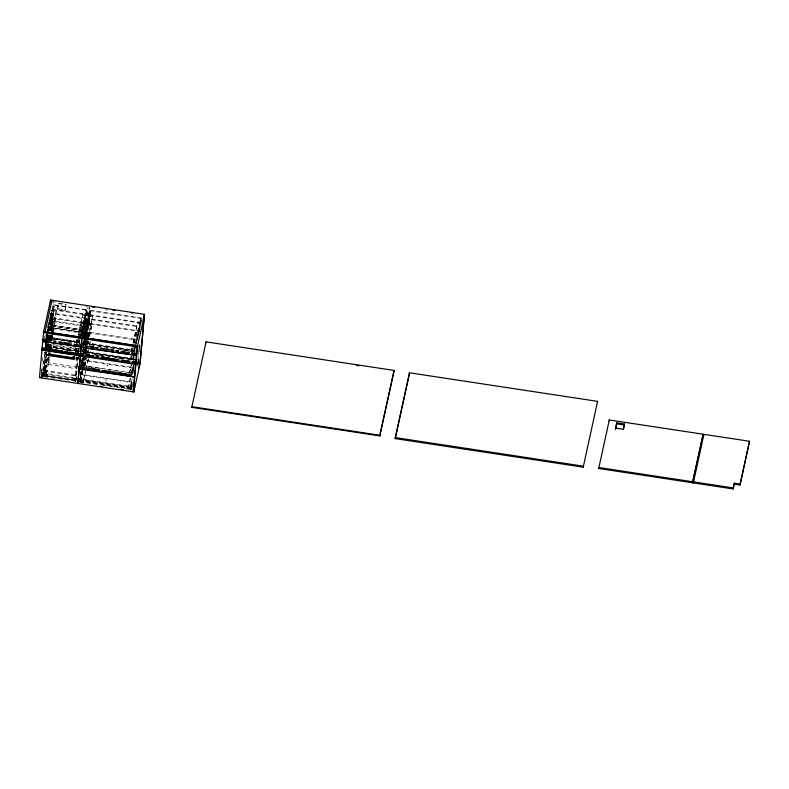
<?xml version="1.0" encoding="UTF-8"?>
<svg xmlns="http://www.w3.org/2000/svg" width="789" height="789" viewBox="0 0 789 789"><rect width="100%" height="100%" fill="white"/><g stroke="black" fill="none" stroke-linecap="round" stroke-linejoin="round"><path stroke-width="0.59" stroke-dasharray="3.94 2.96" d="M51.255 318.5L50.634 318.677L51.236 318.776M51.975 310.363L51.393 310.176L52.015 310.028M84.936 353.275L84.364 353.087L84.995 352.89M86.721 324.171L86.198 323.707L86.731 324.023M87.471 315.708L86.898 315.511L87.51 315.413M87.51 324.318L86.977 323.924L87.569 324.023M87.687 315.797L88.329 315.501M138.963 361.125L138.351 361.332L138.953 361.224M139.683 346.539L140.284 346.578M47.044 374.696L46.64 373.779L47.488 374.667M48.967 323.944L48.395 323.786L49.017 323.638M84.472 329.25L83.93 328.934L84.522 328.944M85.271 329.388L84.739 329.062L85.33 329.092M45.594 344.27L45.042 343.994L45.644 343.965M46.354 335.769L45.801 335.483L46.403 335.483M41.373 373.236L41.807 368.295M42.438 361.214L42.764 357.614M44.48 338.392L44.697 335.986M43.188 375.367L43.454 372.428L42.064 372.211L41.718 376.166L46.965 352.338M42.438 377.043L44.687 351.815M45.121 347.012L45.437 343.402M45.87 338.599L46.295 333.796M42.507 376.294L43.247 372.26L46.502 372.704L46.127 376.846L43.711 376.481M46.255 343.274L45.594 347.13L46.364 343.215M47.015 334.812L46.354 338.668L47.409 333.865M43.612 372.26L43.336 375.288L42.606 375.179L43.247 372.26M46.107 343.797L45.792 347.328L46.571 343.787M46.965 334.151L46.551 338.866L47.33 335.325M45.841 350.296L43.464 376.925L47.882 356.875M43.987 372.369L44.253 369.341L47.143 369.775L46.127 376.846M78.989 351.716L46.314 346.667L46.373 345.996L46.521 345.355L79.117 350.316M46.689 344.103L46.324 347.081L46.906 345.75M47.084 338.619L47.399 334.97M47.892 330.64L48.652 322.08M46.6 353.166L45.999 353.728L46.403 354.468M44.46 376.748L46.531 353.482L45.999 353.728M46.719 347.466L47.241 341.578M55.536 340.296L47.468 339.004L48.001 333.116M47.537 338.688L47.863 335.039M44.381 377.063L46.659 351.559M47.705 347.535L48.03 343.905M48.464 339.063L48.79 335.433L47.932 339.349M50.733 313.667L49.214 330.601L53.928 309.268M47.162 355.158L47.271 354.034M47.843 346.894L48.08 344.32M48.494 339.635L48.928 334.802M49.283 330.857L50.871 313.026M47.409 357.476L45.772 375.85L48.287 364.429L48.948 357.082M49.026 329.93L51.62 316.764L51.956 318.292L85.952 323.401L86.543 322.011L83.683 336.39M47.932 329.881L52.843 308.371L47.675 332.662M49.608 340.089L50.318 335.522M49.096 347.742L49.421 344.112M49.845 339.28L50.171 335.65M50.604 330.808L53.198 301.783M49.431 330.818L52.035 319.012L52.557 313.134L86.08 318.223L85.557 324.111L84.561 323.875M48.366 330.601L52.784 310.55L53.317 304.662L86.839 309.761L86.317 315.649M51.472 326.261L51.689 323.737L50.693 323.589L50.466 326.104L51.472 326.261L50.447 330.877M49.707 348.61L50.141 343.609M50.565 338.964L50.89 335.345M51.315 330.512L52.182 320.867L85.084 325.867L84.117 336.725L89.137 313.884L83.959 336.597M52.883 319.062L52.814 319.792L52.419 318.993M49.825 330.749L52.883 313.835L85.478 318.795M53.11 311.261L53.711 310.284M53.238 309.86L54.234 304.801L53.179 310.945M77.539 367.23L48.642 362.832L49.184 356.707M49.954 348.136L50.279 344.468M52.35 319.723L52.952 318.746M52.557 318.361L53.484 313.272L52.429 319.407M53.317 309.89L53.701 305.057M50.023 349.32L50.447 344.566M50.871 339.803L51.512 332.672M51.62 331.479L52.044 326.725L51.463 331.498M51.157 330.759L53.11 321.005L52.173 325.739M50.092 349.004L50.516 344.241M50.94 339.487L51.581 332.356M51.689 331.163L52.646 326.163L52.222 330.916M84.098 326.044L84.167 330.946L52.182 326.094L52.577 321.251M53.701 309.929L54.096 305.442L48.139 332.485M50.555 349.073L50.979 344.32L66.562 346.627M51.403 339.556L52.044 332.425M52.084 331.558L53.031 321.32M50.624 348.748L51.048 343.994M51.482 339.24L51.798 335.67M53.1 328.017L53.041 328.688L82.253 333.126L82.312 332.455L53.1 328.017L52.33 331.538M51.265 350.188L51.808 344.063M52.252 339.171L52.577 335.493M52.685 334.27L53.238 328.145L82.135 332.544L81.918 334.99M52.547 334.191L55.871 318.145L52.547 318.006M51.453 334.142L56.63 309.683L51.936 330.956M57.686 309.278L58.327 303.035L66.029 304.209L65.526 309.821L65.388 310.452L57.686 309.278L58.327 303.035M65.388 310.452L66.029 304.209M76.434 348.087L75.744 351.657L78.545 351.588M76.75 356.973L74.669 380.239L76.937 369.962M76.819 357.772L76.878 357.101M77.608 357.565L75.448 381.787L75.981 381.541M78.387 352.279L78.811 347.574M79.147 343.817L79.64 338.737M76.927 370.83L76.099 380.13L44.115 375.278L76.168 379.815M77.411 366.372L78.279 356.579M78.713 351.677L79.156 346.775M77.647 365.997L77.864 363.551M79.679 343.57L79.807 342.17L47.202 337.209M76.582 379.509L76.908 375.889M78.417 359.005L78.634 356.589M78.841 338.136L82.164 322.09L84.857 322.494L84.798 323.224M77.736 338.087L82.924 313.627L85.616 314.032L85.547 314.762M83.17 336.824L84.167 325.719M85.163 318.085L84.956 324.673L84.561 324.289M80.794 367.309L81.218 362.634M82.825 345.543L83.141 341.972M83.604 336.341L83.634 331.202M80.567 380.87L80.034 381.117L80.093 380.436L131.27 388.237L131.132 389.293L131.832 381.965L80.734 374.193L80.498 381.59M83.358 335.877L84.601 328.737L85.606 328.885L84.364 336.035M84.956 324.673L84.63 323.559M85.163 323.312L85.084 318.401M85.38 315.097L85.705 316.211L85.912 309.623L85.912 314.85L81.287 335.838M83.013 348.63L82.746 351.194L83.259 348.866M83.151 347.584L83.506 342.732L134.594 350.494M81.721 367.447L81.957 360.05M83.535 347.101L83.013 352.989L83.772 353.097M83.368 342.022L82.845 344.379L83.772 344.517L84.295 338.629M80.577 381.274L82.776 370.465M80.695 379.874L81.198 374.272M82.49 359.804L81.987 365.406L83.545 358.354M83.22 351.618L83.23 352.397M83.476 348.708L83.279 350.947L83.802 348.6M83.91 343.886L83.979 343.156M84.038 342.485L84.236 340.237M83.22 353.107L83.289 352.042L83.072 353.166M82.164 335.572L87.303 313.549L82.855 335.138M83.9 354.261L84.324 349.419M85.409 337.327L84.758 344.586L89.473 323.253L92.175 323.668L89.64 336.104M85.518 336.114L88.003 308.302M85.133 353.561L85.34 351.204L85.676 352.732M84.531 339.053L87.924 322.277L88.25 323.806L139.959 331.636M85.39 353.265L85.715 349.635M86.149 344.793L86.474 341.164M86.908 336.331L89.492 307.296L83.042 336.627M84.502 335.769L89.137 313.884M79.847 382.566L83.082 383.059L85.685 370.317M85.754 353.462L86.06 349.961M86.603 344.29L86.672 343.56M87.254 336.656L87.668 331.991L137.562 339.576M85.735 336.331L88.329 324.535L88.861 318.648L139.949 326.409L139.554 330.897M84.67 336.124L89.088 316.064L89.611 310.185L141.635 318.085L141.418 320.442M86.198 352.762L86.395 350.523M88.092 337.731L88.595 332.13L86.09 344.665M88.723 324.516L89.118 325.315L89.256 324.259L89.187 324.989M88.782 323.835L89.177 319.358L140.274 327.119M89.413 316.774L89.542 315.728L89.413 316.774L89.936 316.113M89.532 315.373L90.538 310.324L90.015 316.211L89.088 316.064M86.149 353.551L86.465 350.208M87.658 336.864L88.062 332.376M89.611 315.413L90.005 310.57M86.662 352.841L86.928 350.277M87.954 338.373L88.516 332.445M88.329 324.535L89.256 324.673L89.778 318.786L85.873 339.191M89.995 315.442L90.469 310.639M86.829 352.91L86.997 349.961M88.546 336.055L92.924 315.196L88.24 336.469M130.205 378.256L127.877 389.815L130.52 377.793M130.639 359.508L131.23 356.421M131.98 347.949L131.211 352.417L132.266 347.614M130.422 385.456L130.057 389.598L131.073 382.537L130.422 385.456L132.355 385.752M124.978 388.681L130.599 389.539L131.763 382.28M131.891 375.071L132.522 368.068M133.292 359.429L133.509 356.963M134.268 348.501L133.943 352.141L140.343 323.086M130.668 389.214L132.148 378.365M132.66 367.427L132.552 373.424M133.252 360.287L133.578 356.648M134.012 351.825L134.406 347.86M98.645 368.266L81.454 365.662L82.026 359.735L133.124 367.496L132.493 374.094L134.031 367.102M134.041 356.717L133.716 359.952L82.618 352.19M134.801 348.255L134.475 351.894L134.603 350.849L83.437 343.047L83.831 343.787M131.832 381.965L131.329 387.567L80.231 379.805M133.124 367.496L132.621 373.108L127.759 372.369M134.87 347.929L134.672 350.178L83.575 342.406M132.927 374.045L133.134 371.708M134.87 352.288L135.077 349.931M134.426 342.86L136.961 330.413L139.653 330.828M133.331 342.801L137.71 321.951L140.412 322.356L134.988 346.578M131.941 388.04L131.802 389.5L127.956 388.918M140.038 324.466L140.57 323.815M140.166 323.066L140.57 318.588L134.603 345.621M135.402 347.032L140.708 323.174L140.708 317.947L140.501 324.535L140.176 323.421M140.708 323.174L140.767 322.504L89.67 314.732L82.618 346.963M137.878 360.198L138.4 354.36M138.164 360.662L138.756 359.271L138.548 361.628M139.456 346.193L139.584 344.734L139.051 347.14M137.986 355.573L140.047 344.803L138.193 353.216M138.795 361.382L139.012 358.956M139.663 351.697L140.097 346.864M139.692 346.637L140.225 346.963M75.182 348.925L76.355 348.373L75.606 349.093M107.048 365.918L107.482 365.139L107.452 366.066M106.357 379.825L105.943 380.554L105.904 379.696M131.349 348.876L131.585 348.146M130.589 357.348L130.727 356.707M129.288 371.856L129.721 371.077L129.751 371.935M128.005 386.275L128.143 385.634M88.299 315.787L87.747 315.403M47.448 327.849L50.585 313.627M46.551 334.733L46.482 337.209M47.074 332.978L53.317 304.662M45.811 339.497L46.867 334.684M48.07 329.999L52.843 308.371M45.792 343.205L45.723 345.681M46.857 338.392L47.646 334.792M46.581 340.266L47.715 334.881M48.691 330.887L53.376 309.219L85.971 314.17L81.385 335.177M45.052 347.959L46.107 343.156M47.172 338.343L47.971 334.743M47.31 338.461L48.109 334.861M49.165 330.049L52.084 316.833M47.448 338.718L48.247 335.118M47.468 339.004L48.395 334.822M49.421 330.137L53.869 309.998M47.616 339.073L48.425 335.345M47.379 340.947L48.849 334.783M49.796 330.512L53.346 313.904L50.171 330.66M46.314 346.667L46.975 343.679M45.94 349.172L46.975 344.458M48.021 339.734L49.056 335.019M50.101 330.295L52.182 320.867M46.087 349.142L47.113 344.517M48.277 339.556L49.312 334.852M46.748 347.308L47.439 343.738M48.415 339.783L49.46 335.009M50.289 330.818L53.179 317.74M41.403 371.718L45.614 352.614M46.886 347.042L47.399 344.734M48.671 338.964L49.431 335.493M47.005 348.679L48.218 343.688M49.155 339.418L50.18 334.743M51.068 330.759L52.962 321.636M41.048 376.836L42.064 372.211M46.521 351.746L46.403 354.882M47.557 347.081L48.159 344.359M49.194 339.655L50.23 334.96M47.705 347.377L48.474 343.905M51.334 330.887L52.616 325.098L83.447 329.782L83.24 332.021L52.419 327.336M48.681 343.757L47.902 347.288L48.78 343.826M49.717 339.053L50.486 335.532M51.532 330.828L52.567 326.123M49.658 339.724L51.206 332.672M41.472 377.901L47.271 351.628M50.526 336.716L50.693 335.917M50.89 335.68L50.2 339.25L47.508 338.846M50.121 340.148L51.186 335.345M48.642 348.639L49.677 343.945M50.516 339.753L52.064 332.711M42.695 375.889L47.429 354.399M48.711 348.57L49.549 344.517M50.713 339.566L52.222 332.711M52.478 331.577L53.238 328.145M50.141 344.152L49.451 347.722M51.186 339.418L51.966 335.877M53.011 331.153L55.871 318.145M43.099 376.353L47.301 357.309M49.372 348.62L50.427 343.807M51.492 339.004L52.281 335.394M49.707 348.087L49.944 347.032M43.997 376.678L76.05 381.215M51.029 344.27L50.427 344.832L78.851 349.152M48.928 356.441L44.529 376.432L46.078 353.768M48.642 362.832L49.894 357.121M77.184 339.625L76.602 342.712L79.669 343.156L79.817 342.525L47.133 337.534L47.537 338.274M78.229 334.901L82.924 313.627M76.415 344.093L77.47 339.28M77.47 343.363L78.259 339.812M79.294 335.088L82.164 322.09M75.655 352.555L76.72 347.752M77.776 342.939L78.575 339.339M79.807 337.298L85.774 310.255M86.307 310.008L53.632 305.373M79.413 341.775L79.926 339.428M80.192 338.254L85.37 314.742M79.285 343.176L79.886 340.029M80.902 335.394L85.616 314.032M80.596 338.067L86.839 309.761M79.058 345.76L79.876 341.844L47.271 336.893M77.756 352.407L78.762 347.841M77.914 352.407L78.949 347.712M81.79 334.802L82.312 332.455M78.111 351.904L78.89 348.383M81.839 335.522L87.845 308.272M78.062 353.393L78.841 349.872M81.948 335.769L86.839 313.48M72.844 378.552L73.219 377.773L73.308 378.612M82.441 334.743L86.08 318.223M82.431 335.71L87.303 313.549M77.588 358.196L77.983 358.591L75.695 358.265M82.589 335.542L83.624 330.847M82.746 336.479L85.084 325.867M78.505 356.608L77.993 358.946L75.626 358.581M82.815 336.824L86.08 321.942M83.368 336.439L86.543 322.011M83.368 338.491L89.611 310.185M83.18 341.785L82.648 344.182L83.802 344.359M82.884 345.109L83.417 342.712M84.433 337.998L90.4 310.955M83.21 345.069L84.265 340.256M83.348 345.188L84.403 340.375M84.67 339.171L88.378 322.346M75.586 381.146L76.878 375.268M83.486 345.444L84.551 340.128M84.817 338.954L90.232 314.791M83.772 344.517L85.212 337.978M85.468 336.834L90.163 315.521M83.654 345.769L85.468 337.505M83.683 346.46L85.666 337.948M85.932 336.765L89.64 319.427M83.279 349.202L82.687 351.864L133.785 359.636M84.315 344.497L89.709 319.101M84.837 343.896L85.616 340.365M89.384 323.273L88.851 323.52M82.924 353.571L83.979 348.758M81.385 361.934L82.184 358.324M83.24 353.521L84.295 348.708M85.36 343.905L85.893 341.499M81.001 364.459L82.322 358.443M83.378 353.64L84.443 348.827M85.498 344.024L86.031 341.617M80.863 365.909L82.727 357.496M83.782 352.693L84.581 349.083M85.636 344.28L86.435 340.67M81.05 365.544L82.598 358.541M80.991 366.214L83.003 357.456M83.269 356.273L84.817 349.221M85.863 344.527L86.632 340.996M87.678 336.292L88.447 332.771M81.395 366.333L83.772 355.158M84.058 354.261L85.251 348.837M86.869 342.16L86.987 341.43M84.581 353.659L85.616 348.955M86.652 344.251L87.431 340.72M81.928 366.086L85.577 349.537M86.425 345.671L87.48 340.858M80.034 375.239L81.099 370.435M82.125 365.632L83.772 358.245M84.808 353.61L85.853 348.817M86.79 344.477L87.599 340.809M85.666 350.494L85.794 349.941M80.36 375.189L81.415 370.386M82.381 366.421L84.245 357.585M80.498 375.317L81.563 370.505M82.618 365.702L84.216 358.492M80.103 377.97L79.314 381.58L83.161 382.162M80.37 376.767L81.701 370.761M82.756 365.958L84.61 357.545M85.912 352.032L86.435 349.665M87.737 343.757L88.26 341.39M89.305 336.666L92.175 323.668M79.768 380.594L81.977 370.741M82.884 366.441L84.827 357.812M86.642 349.586L85.666 354.133L83.506 353.807M87.786 344.517L88.585 340.917M80.034 381.117L82.421 370.297M83.289 366.372L85.251 357.466M86.001 353.61L86.336 352.131M80.044 381.521L131.211 388.967M83.752 366.441L85.626 357.535M82.914 370.643L80.429 381.915L80.665 374.519M83.94 365.997L85.784 357.634M84.364 365.001L84.758 364.242L84.827 365.09M84.887 365.307L86.455 358.216M87.49 353.492L88.279 349.951M89.315 345.217L90.094 341.676M84.906 366.195L86.76 357.782M87.816 352.969L88.348 350.572M89.413 345.76L90.469 340.956M83.072 379.509L83.407 378.7L83.535 379.548M85.942 369.134L88.289 358.502M83.082 383.059L85.735 371.047M86.001 369.844L88.388 359.025M133.025 343.225L137.71 321.951M132.266 351.687L133.045 348.146M134.091 343.412L136.961 330.413M130.53 359.991L131.516 356.076M131.783 354.872L133.371 347.663M141.103 318.332L89.936 310.886M134.15 350.78L134.722 347.752M129.416 373.246L131.24 364.972M132.276 360.248L133.065 356.697M134.524 350.809L141.635 318.085M129.692 372.941L131.546 364.528M132.611 359.725L133.134 357.318M133.854 354.083L135.146 348.205M137.414 340.296L138.203 336.745M138.371 336.232L139.15 332.711M141.33 322.523L142.119 318.973M133.321 359.971L134.1 356.45M133.775 359.281L133.913 358.64L82.815 350.878M131.507 372.339L133.173 365.08M131.585 372.99L133.173 365.78M132.157 373.039L133.716 365.978M132.098 373.71L133.933 365.386M132.049 374.38L133.962 365.849M134.179 366.057L132.019 373.67M130.806 388.168L132.167 381.62M130.599 389.539L132.059 382.941M132.227 383.898L131.132 388.878L128.055 388.435M132.049 387.32L131.526 389.677L132.157 382.675L81.06 374.903M136.97 365.208L138.292 359.202M137.108 365.465L137.631 363.058M137.434 365.277L138.756 359.271M137.907 364.538L138.933 359.873L135.294 359.32M137.848 365.208L138.874 360.543M75.951 340.424L77.075 339.872L76.365 340.621M53.021 301.753L55.457 302.128M85.883 306.753L88.319 307.118M105.351 309.712L107.787 310.077M130.905 313.588L133.341 313.963M58.179 303.676L65.891 304.85M57.824 308.647L65.526 309.821M52.705 309.83L86.711 314.939M89.009 315.344L141.507 323.263M52.784 310.55L53.711 310.688M82.776 315.245L87.086 315.906M137.572 323.579L141.103 323.973M52.163 310.649L56.483 311.31M88.467 316.172L92.786 316.823M52.616 317.681L85.222 322.642M88.92 323.204L140.018 330.966M52.035 319.012L52.962 319.16M51.413 319.121L55.723 319.772M82.017 323.717L86.336 324.368M87.707 324.634L92.027 325.285M136.813 332.041L138.972 332.366M52.498 321.567L84.482 326.429M52.242 325.413L84.226 330.275M52.104 326.054L84.088 330.916M84.374 331.262L85.38 331.41M87.983 332.702L136.655 340.089M136.605 346.667L139.84 347.16M49.806 337.84L79.442 342.347M49.746 338.106L79.383 342.613M47.143 337.889L79.738 342.84M83.447 343.402L134.534 351.164M131.398 351.046L134.465 351.49M47.153 338.294L79.748 343.254M83.447 343.817L134.544 351.578M131.29 351.519L135.146 352.111M67.578 342.13L74.797 343.225M99.118 346.854L101.554 347.219M122.236 350.365L127.098 351.105M128.321 351.292L133.617 352.091M50.535 339.655L54.185 340.207M67.755 346.805L72.529 347.535M73.722 347.712L78.505 348.442M46.452 345.681L79.324 350.809M80.527 350.997L134.081 359.133M75.912 350.454L78.604 350.858M130.708 358.778L133.4 359.192M46.373 345.996L79.058 350.987M82.677 351.509L136.221 359.705M46.393 346.351L78.989 351.302M49.165 346.913L81.671 351.855M85.468 352.427L136.448 360.178M83.052 352.821L84.847 353.097M47.468 347.584L51.088 348.136M65.566 350.336L70.399 351.066M75.221 351.805L77.628 352.17M94.719 354.764L103.231 356.056M117.827 358.275L122.699 359.015M67.578 350.809L70.113 351.115M94.443 354.892L98.211 355.385M99.276 355.622L103.034 356.125M119.918 358.689L122.334 359.054M44.608 352.663L45.614 352.821M75.754 357.595L78.121 357.95M75.685 357.91L78.052 358.275M75.626 358.995L78.003 359.35M77.924 359.676L76.641 359.804M81.425 360.297L133.44 368.207M46.334 355.198L47.093 355.316M81.523 365.337L126.536 372.181M99.7 368.433L102.225 368.818M107.008 369.538L122.532 371.905M127.315 372.625L130.895 373.167M86.336 366.757L89.985 367.309M91.199 367.496L93.635 367.861M48.287 364.429L77.184 368.818M134.485 386.945L42.004 372.891L41.866 373.522L131.911 387.212M43.148 373.375L46.768 373.927M80.162 380.12L131.26 387.892M80.103 380.791L131.201 388.563M76.109 380.485L44.056 375.949L76.04 380.811M79.511 381.768L98.221 384.618M103.083 385.357L120.115 387.941M133.854 359.311L133.785 360.04L133.854 359.311M44.588 370.475L44.914 371.175L75.971 375.899L76.572 375.327L44.588 370.475"/><path stroke-width="1.18" d="M41.906 350.079L135.53 364.4M42.083 348.343L42.211 347.505M42.813 339.96L42.991 339.112M79.245 368.877L79.364 368.276L134.505 376.935L79.186 369.074M79.344 367.279L79.521 366.481M77.756 383.405L80.527 355.218L135.708 363.601L135.55 364.262M81.237 347.13L136.428 355.415L81.109 347.505M81.287 345.76L81.366 345.207M134.524 375.663L134.623 375.12M136.467 354.143L136.625 353.275M42.714 341.41L81.099 347.002L81.977 337.485L43.671 331.666L43.464 332.623L81.76 338.442M80.991 347.288L80.35 355.366M81.119 345.73L81.257 345.326M135.688 362.605L135.866 361.806M134.1 391.314L133.952 391.955L39.45 377.586L43.691 331.498L50.624 300.047L144.486 314.318L140.117 363.374L134.199 390.19M43.405 350.405L43.622 347.998M44.154 341.992L44.371 339.586M44.795 350.612L45.012 348.215M45.545 342.199L45.762 339.803M50.407 302.503L50.624 300.047M51.946 300.934L52.005 300.264L45.072 331.705L45.012 332.376L46.403 332.593M48.425 355.474L48.869 353.048L49.865 353.206L49.806 353.936L48.8 353.778L48.425 355.474L73.86 359.34L74.294 356.914L73.298 356.766L73.071 357.772L49.648 354.212L49.579 354.942L49.865 353.206M48.8 353.778L48.869 353.048M73.298 356.766L73.229 357.496L74.235 357.644L74.294 356.914M73.86 359.34L73.919 358.61L48.494 354.754M78.525 369.134L78.742 366.737M79.709 355.918L79.916 353.511M80.133 351.115L80.675 345.109M77.904 383.424L81.977 337.485M79.916 369.351L80.123 366.944M81.089 356.135L81.306 353.728M134.505 364.242L134.712 361.845M135.254 355.839L135.461 353.433M137.306 345.898L137.099 346.854L81.918 338.461L82.125 337.505L137.306 345.898L133.085 391.808L133.302 390.861M133.952 391.955L134.544 386.275L133.528 390.89L137.552 345.76L43.691 331.498M139.969 364.005L144.288 315.63M191.747 407.341L191.806 406.67L379.844 435.252L394.135 370.445L206.087 341.864L191.747 407.341L379.785 435.922L394.135 370.445M206.028 342.544L206.087 341.864M379.785 435.922L379.844 435.252M597.589 401.364L583.209 467.177L395.171 438.605L409.55 372.793L597.589 401.364L597.5 402.37M409.55 372.793L395.171 438.605M583.209 467.177L583.298 466.171L395.259 437.589M598.713 468.508L598.802 467.502L692.673 481.763L703.157 434.226L609.286 419.965L598.713 468.508L692.584 482.779L703.157 434.226M609.197 420.971L609.286 419.965M616.781 422.845L615.519 429.167L616.781 422.845L624.484 424.018L623.458 429.275M692.584 482.779L692.673 481.763M693.353 482.898L693.442 481.882L733.287 487.937L734.342 483.164L740.121 484.042L749.55 441.278L703.926 434.344L693.353 482.898L733.198 488.953L734.342 483.164M703.837 435.35L703.926 434.344M733.198 488.953L733.287 487.937M734.253 484.17L740.033 485.048L740.121 484.042M749.55 441.278L740.033 485.048M79.413 366.934L99.799 370.11M135.757 362.259L132.157 361.796M42.004 349.843L80.379 355.188M42.764 341.371L81.129 346.726M42.991 339.349L51.246 340.917M39.45 377.586L39.657 376.629M41.472 377.901L41.62 377.26M78.92 346.401L79.452 346.144M137.493 346.43L144.486 314.318M135.876 361.924L133.449 361.727M138.548 368.039L138.982 366.086M134.347 387.577L134.485 386.945M624.484 424.018L623.31 429.324L615.607 428.151M92.106 307.039L94.542 307.404M112.788 310.185L115.224 310.55M356.47 365.406L358.896 365.771M53.534 333.678L55.97 334.043M64.481 335.335L66.917 335.71M69.353 336.075L71.789 336.449M80.3 337.741L82.737 338.116M85.173 338.481L87.609 338.856M90.035 339.221L92.471 339.595M100.992 340.887L103.428 341.252M105.854 341.627L108.29 341.992M116.811 343.294L119.247 343.659M132.631 345.69L135.067 346.065M79.669 337.929L80.596 338.067M616.682 423.851L624.395 425.024M44.164 339.576L46.551 339.941M91.011 346.696L93.418 347.061M101.811 348.334L104.237 348.649M106.614 349.063L109.01 349.428M122.206 351.43L124.603 351.795M44.154 339.684L46.541 340.049M48.938 340.414L51.334 340.779M59.708 342.051L62.104 342.416M64.501 342.781L66.887 343.146M75.271 344.418L77.667 344.783M85.005 345.898L87.411 346.263M91.001 346.805L93.408 347.17M95.804 347.535L98.201 347.9M100.597 348.265L104.197 348.817M106.604 349.182L109 349.537M111.397 349.902L113.794 350.267M116.2 350.632L118.597 350.997M122.196 351.549L124.593 351.914M126.99 352.279L129.396 352.644M131.793 353.008L134.189 353.373M53.642 341.282L56.039 341.647M58.435 342.012L71.602 344.014M73.988 344.369L81.168 345.464M84.926 346.036L98.122 348.038M100.519 348.403L113.715 350.405M116.111 350.77L118.518 351.135M120.914 351.499L129.307 352.782M131.714 353.147L135.304 353.689M50.614 349.083L53.001 349.448M89.088 354.932L86.691 354.567L89.049 355.089M102.284 356.934L104.681 357.299M133.469 361.678L135.866 362.043M44.588 348.334L46.985 348.699M49.382 349.063L52.971 349.606M55.378 349.862L57.755 350.336M60.151 350.701L62.548 351.066M64.935 351.43L67.331 351.786M70.931 352.219L73.318 352.703M75.714 353.068L78.101 353.423M83.052 354.182L80.567 353.995L82.973 354.32M91.445 355.454L93.852 355.819M96.248 356.184L98.645 356.549M102.254 356.983L104.641 357.456M107.048 357.821L109.444 358.186M111.841 358.551L114.237 358.916M122.64 360.198L125.037 360.563M127.433 360.928L129.84 361.293M43.316 348.294L46.906 348.837M49.293 349.202L62.459 351.204M64.856 351.569L67.252 351.924M69.649 352.288L78.022 353.561M85.37 354.685L93.763 355.957M96.169 356.322L98.566 356.687M100.962 357.052L118.961 359.784M121.358 360.149L129.751 361.431M45.94 349.172L78.841 354.172M44.835 350.138L45.841 350.296M78.742 355.297L79.748 355.444M92.698 368.769L95.094 369.134M103.487 370.406L105.913 370.731M110.687 371.501L108.29 371.136L110.677 371.619M119.08 372.783L121.506 373.098M123.883 373.513L126.279 373.878M81.888 367.24L84.285 367.605M92.688 368.877L95.084 369.242M97.481 369.607L99.878 369.972M103.477 370.524L105.874 370.889M113.074 371.984L115.47 372.349M119.07 372.891L121.476 373.256M123.873 373.621L126.27 373.986M128.666 374.351L131.073 374.716M101.939 370.524L131.566 375.022M81.139 368.108L83.299 368.433M100.025 386.137L102.462 386.511M120.707 389.283L123.143 389.648"/></g></svg>
